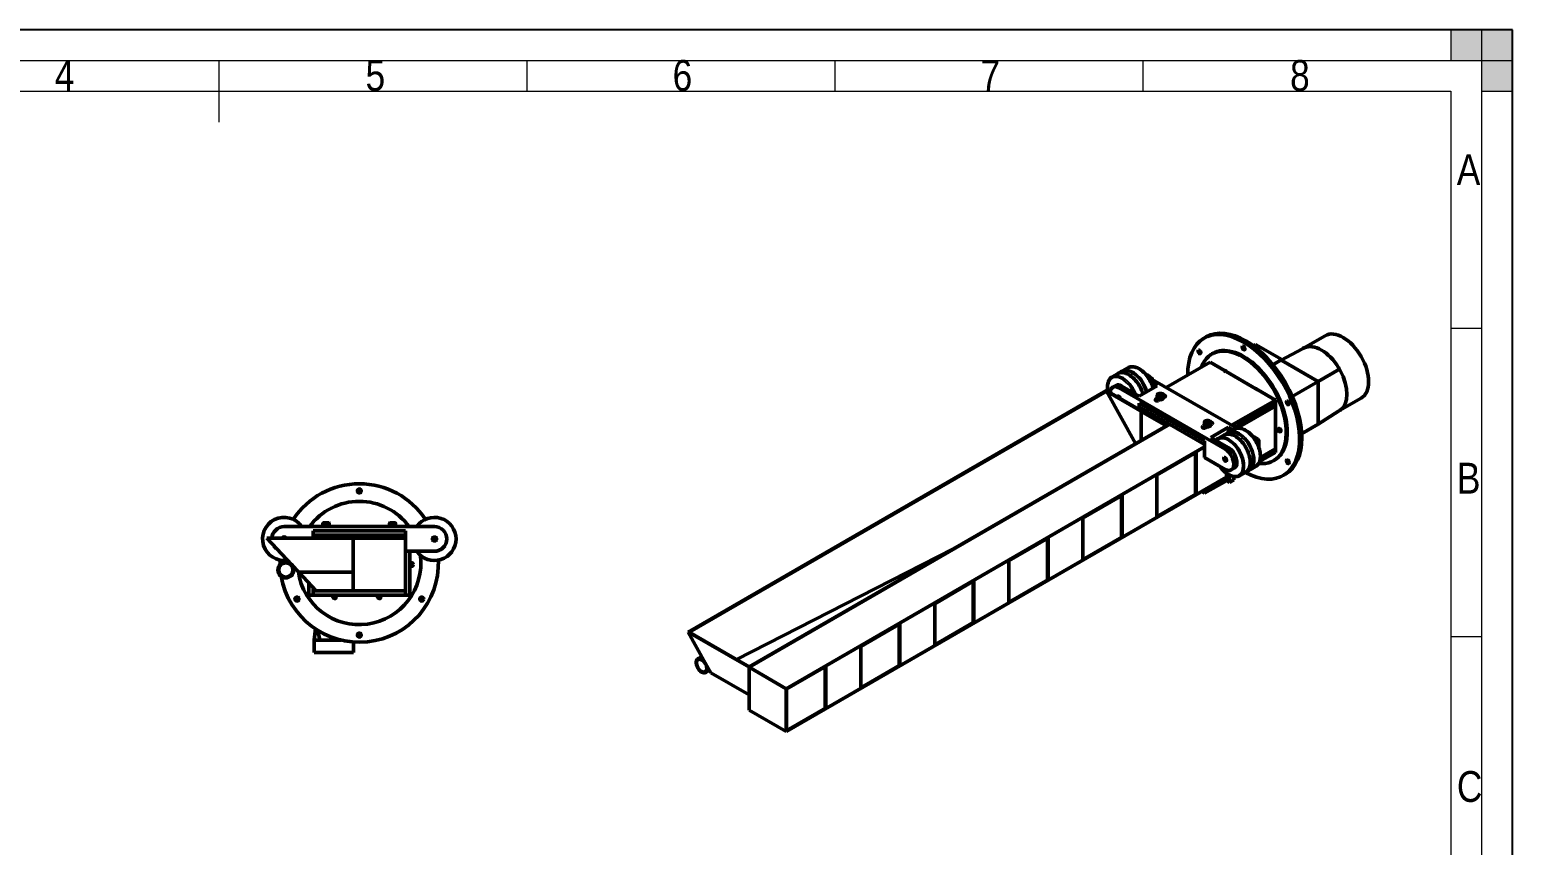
# Model space of a CAD drawing. Header units: millimetres. Extents: x 0 to 4200, y 0 to 2970.
# Drawn here: x 1793 to 4200, y 1647 to 2970 of the extents above; entities that cross this region are included whole.
import ezdxf

# ---------------------------------------------------------------- set-up
doc = ezdxf.new("R2010")
doc.units = ezdxf.units.MM
doc.header["$LTSCALE"] = 10
doc.layers.add('Co ban', color=7, linetype='Continuous', lineweight=50)
doc.layers.add('Symbol (ANSI)', color=7, linetype='Continuous', lineweight=25)
for name, color, linetype, lineweight, true_color in [('Khung ban ve', 5, 'Continuous', 15, 0x0000ff), ('Lien manh', 7, 'Continuous', 25, 0x020305), ('Manh khung ten', 7, 'Continuous', 15, 0x994c4c), ('Net chu', 30, 'Continuous', 15, 0xff7f00), ('THIN', 5, 'Continuous', 15, 0x0000ff)]:
    doc.layers.add(name, color=color, linetype=linetype, lineweight=lineweight, true_color=true_color)
doc.styles.add('Linh_50', font='')
doc.styles.add('StandardAM_ANSI', font='')
doc.styles.get('Linh_50').set_extended_font_data('VNI-Helve-Condense')
doc.styles.get('StandardAM_ANSI').set_extended_font_data('VNI-Helve-Condense')
doc.dimstyles.new('Default - mm (ANSI)$7', dxfattribs={"dimscale": 10, "dimtxt": 5, "dimasz": 2, "dimexe": 2, "dimexo": 0.5, "dimgap": 0.8, "dimtad": 1, "dimtoh": 1, "dimdec": 0, "dimrnd": 1e-08, "dimzin": 4, "dimdsep": 46, "dimtxsty": 'StandardAM_ANSI', "dimcen": 0.09, "dimdle": 10, "dimclrd": 256, "dimclre": 256, "dimclrt": 256, "dimadec": 1, "dimazin": 1, "dimtfac": 0.61, "dimtofl": 0, "dimtmove": 0, "dimatfit": 3, "dimldrblk": 'DOT', "dimfxl": 1, "dimtolj": 1, "dimtzin": 4, "dimlwd": -1, "dimlwe": -1, "dimarcsym": 0})

# ---------------------------------------------------------------- blocks, each defined once
blk = doc.blocks.new('Borders A3_Thuong')
at = {"layer": 'THIN'}
for points in [[(420, 292), (420, 297), (410, 297), (410, 292)], [(420, 297), (415, 297), (415, 287), (420, 287)]]:
    blk.add_hatch(color=256, dxfattribs=at).paths.add_polyline_path(points)
at = {"layer": 'Khung ban ve'}
for p, q in [((210, 292), (210, 282)), ((20, 287), (410, 287)), ((410, 287), (410, 10))]:
    blk.add_line(p, q, dxfattribs=at)
at = {"layer": 'Manh khung ten', "lineweight": 25}
for p, q in [((420, 297), (0, 297)), ((420, 0), (420, 297))]:
    blk.add_line(p, q, dxfattribs=at)
at = {"layer": 'Manh khung ten'}
for p, q in [((0, 297), (420, 297)), ((420, 297), (420, 0)), ((15, 292), (415, 292)), ((260, 292), (260, 287)), ((310, 292), (310, 287)), ((360, 292), (360, 287)), ((415, 292), (415, 5)), ((414.97, 248.54), (409.98, 248.54)), ((414.98, 198.5), (410, 198.5))]:
    blk.add_line(p, q, dxfattribs=at)
at = {"layer": 'THIN'}
for p, q in [((420, 297), (410, 297)), ((410, 297), (410, 292)), ((420, 297), (415, 297)), ((415, 297), (415, 287)), ((420, 292), (420, 297)), ((420, 287), (420, 297)), ((410, 292), (420, 292)), ((415, 287), (420, 287))]:
    blk.add_line(p, q, dxfattribs=at)
at = {"layer": 'Net chu', "style": 'Linh_50'}
for s, p in [('4', (183.38, 287.08)), ('5', (233.84, 287.08)), ('6', (283.69, 287.08)), ('7', (333.67, 287.08)), ('8', (383.92, 287.08)), ('A', (410.98, 271.79)), ('B', (411, 221.75)), ('C', (411, 171.75))]:
    blk.add_text(s, height=5, dxfattribs=at).set_placement(p)
blk = doc.blocks.new('_Dot')
at = {"color": 0, "linetype": 'ByBlock', "lineweight": -2}
blk.add_line((-0.5, 0), (-1, 0), dxfattribs=at)
at = {"color": 0, "linetype": 'ByBlock', "const_width": 0.5}
blk.add_lwpolyline([(-0.25, 0, 1), (0.25, 0, 1)], format="xyb", close=True, dxfattribs=at)

msp = doc.modelspace()

# ---------------------------------------------------------------- linework, layer by layer
at = {"layer": 'Co ban'}
for p, q in [((3699.5, 2469.6), (3703, 2471.6)), ((3779.5, 2457.2), (3783.2, 2459.3)), ((3783.2, 2459.3), (3825.6, 2434.8)), ((3860.9, 2453.4), (3896.1, 2473.7)), ((3712.3, 2444.1), (3713.8, 2444.9)), ((3811.4, 2426.6), (3825.6, 2434.8)), ((3811.4, 2426.6), (3824.6, 2434.2)), ((3824.6, 2434.2), (3859.5, 2452.6)), ((3824.6, 2434.2), (3825.6, 2433.6)), ((3825.6, 2434.8), (3825.6, 2434.8)), ((3825.6, 2433.6), (3883.6, 2400.1)), ((3559.1, 2412), (3550.6, 2407.1)), ((3567.2, 2416.7), (3575.7, 2421.6)), ((3605.9, 2410), (3605.7, 2409.9)), ((3605.9, 2409.7), (3606.6, 2410.1)), ((3752.5, 2323.5), (3608, 2407)), ((3608.4, 2409.5), (3615.3, 2403.7)), ((3709.3, 2430.6), (3638.2, 2389.5)), ((3709.3, 2430.6), (3732.5, 2417.2)), ((3732.6, 2417.2), (3732.3, 2417.1)), ((3735.6, 2415.4), (3783.7, 2387.6)), ((3884.7, 2399.5), (3919.2, 2419.5)), ((2862.2, 1992.9), (3541, 2384.8)), ((2863.9, 1992.8), (3541.3, 2383.9)), ((3541, 2384.8), (3597.6, 2352.2)), ((3588.5, 2298.7), (3541.3, 2383.9)), ((3541.3, 2383.9), (3638.6, 2327.7)), ((3551.2, 2390.1), (3556.1, 2393)), ((3561.2, 2389.1), (3733.7, 2289.5)), ((3566.1, 2392), (3594.4, 2375.6)), ((3594.4, 2375.6), (3623.4, 2392.4)), ((3623.4, 2392.4), (3613.3, 2398.2)), ((3783.8, 2387.6), (3783.6, 2387.5)), ((3786.9, 2385.8), (3815.4, 2369.3)), ((3842.7, 2375.3), (3884.7, 2399.5)), ((3883.6, 2400.1), (3884.7, 2399.5)), ((3884.7, 2399.5), (3884.7, 2398.3)), ((3884.7, 2398.3), (3884.7, 2331.4)), ((3594.4, 2364.2), (3594.4, 2358.5)), ((3700.5, 2303), (3594.4, 2364.2)), ((3594.4, 2364.2), (3594.4, 2354)), ((3594.4, 2364.2), (3700.5, 2303)), ((3621.3, 2370.7), (3623.7, 2372.2)), ((3623.7, 2377.1), (3623.7, 2372.6)), ((3628, 2369.7), (3625.5, 2368.3)), ((3625.7, 2370.3), (3625.7, 2368.4)), ((3626.6, 2378.6), (3626.6, 2376.4)), ((3629.3, 2379.1), (3629.3, 2376.9)), ((3633.7, 2377.1), (3633.7, 2372.6)), ((3636.1, 2374.4), (3633.7, 2373)), ((3815.4, 2369.3), (3744.3, 2328.3)), ((3815.4, 2363.6), (3749.3, 2325.4)), ((3753.2, 2323.6), (3815.4, 2359.5)), ((3815.4, 2369.3), (3815.4, 2363.6)), ((3815.4, 2363.6), (3815.4, 2290.1)), ((3919.4, 2352.1), (3954.6, 2372.3)), ((3594.4, 2358.5), (3700.5, 2297.3)), ((3597.6, 2352.2), (3601.5, 2354.4)), ((3597.6, 2304), (3597.6, 2350.5)), ((3597.6, 2350.5), (3637.9, 2327.3)), ((3703.8, 2334.9), (3703.8, 2332.6)), ((3706.7, 2334.8), (3706.7, 2332.5)), ((3884.7, 2330.1), (3918, 2351.2)), ((2961.2, 1935.8), (3643.9, 2329.9)), ((2961.2, 1935.8), (3643.9, 2329.9)), ((3638.6, 2327.7), (2961.2, 1936.6)), ((3697.6, 2326.7), (3700.1, 2328.1)), ((3700.1, 2333), (3700.1, 2328.5)), ((3704.4, 2325.6), (3701.9, 2324.2)), ((3702.1, 2326.2), (3702.1, 2324.3)), ((3710.1, 2333), (3710.1, 2328.5)), ((3712.5, 2330.3), (3710.1, 2328.9)), ((3710.4, 2308.7), (3739.4, 2325.4)), ((3731.6, 2312.4), (3723.1, 2307.5)), ((3739.4, 2325.4), (3746.8, 2321.1)), ((3739.4, 2316.9), (3739.4, 2325.4)), ((3739.7, 2317.1), (3748.2, 2322)), ((3820.1, 2321.3), (3820.1, 2321.8)), ((3820.9, 2323.3), (3820.7, 2323.2)), ((3821.7, 2318.4), (3822.2, 2318.1)), ((3823.9, 2318.1), (3823.7, 2318)), ((3884.7, 2330.1), (3858, 2314.7)), ((3884.7, 2331.4), (3884.7, 2330.1)), ((3021.3, 1901.1), (3700.5, 2293.2)), ((3700.5, 2297.3), (3700.5, 2303)), ((3700.5, 2303), (3700.5, 2276)), ((3738.7, 2292.4), (3710.4, 2308.7)), ((3779.7, 2309.9), (3786.7, 2305.8)), ((3787.2, 2304.8), (3783.6, 2302.7)), ((3784.2, 2301.6), (3787.8, 2303.7)), ((3788.5, 2302.8), (3788.5, 2294.6)), ((3815.4, 2290.1), (3791, 2276)), ((3815.4, 2290.1), (3791, 2276)), ((3815.4, 2290.1), (3815.4, 2284.4)), ((3623, 2247.3), (3686.7, 2284)), ((3685.6, 2217.7), (3685.6, 2283.4)), ((3686.7, 2284), (3686.7, 2217)), ((3700.5, 2276), (3733.7, 2256.8)), ((3815.4, 2284.4), (3789.7, 2269.6)), ((3812.3, 2270.9), (3813.8, 2271.7)), ((3735.8, 2244.2), (3021.3, 1831.7)), ((3623, 2180.3), (3623, 2247.3)), ((3735.8, 2244.2), (3700.5, 2223.8)), ((3735.8, 2238.5), (3700.5, 2218.1)), ((3735.8, 2244.2), (3735.8, 2251)), ((3735.8, 2238.5), (3735.8, 2244.2)), ((3735.8, 2238.5), (3740.8, 2235.6)), ((3740.8, 2235.6), (3740.8, 2247.8)), ((3740.8, 2235.6), (3747.8, 2239.7)), ((3748.7, 2258.7), (3743.7, 2255.9)), ((3747.8, 2245.3), (3747.8, 2239.7)), ((3766.6, 2251.7), (3758.1, 2246.8)), ((3774.7, 2256.4), (3783.2, 2261.3)), ((3828, 2247), (3831.5, 2249.1)), ((3502.8, 2177.9), (3566.5, 2214.6)), ((3566.5, 2214.6), (3566.5, 2147.6)), ((3686.7, 2217), (3623, 2180.3)), ((3686.7, 2217), (3685.6, 2217.7)), ((3700.5, 2218.1), (3695.5, 2220.9)), ((3700.5, 2223.8), (3700.5, 2218.1)), ((3565.4, 2148.3), (3565.4, 2214)), ((2269.3, 2169.5), (2269.3, 2164)), ((2269.8, 2170), (2278.8, 2170)), ((2279.3, 2169.5), (2279.3, 2164)), ((2377.3, 2169.5), (2377.3, 2164)), ((2377.8, 2170), (2386.8, 2170)), ((2387.3, 2169.5), (2387.3, 2164)), ((3502.8, 2110.9), (3502.8, 2177.9)), ((2178.3, 2145), (2318.3, 2145)), ((2218.3, 2102.5), (2178.3, 2145)), ((2206.3, 2164), (2450.3, 2164)), ((2253.3, 2157), (2253.3, 2150)), ((2403.3, 2157), (2253.3, 2157)), ((2253.3, 2157), (2253.3, 2145)), ((2253.3, 2157), (2403.3, 2157)), ((2253.3, 2150), (2403.3, 2150)), ((2318.3, 2145), (2318.3, 2150)), ((2318.3, 2150), (2318.3, 2145)), ((2318.3, 2145), (2318.3, 2090)), ((2403.3, 2145), (2318.3, 2145)), ((2318.3, 2145), (2318.3, 2060)), ((2403.3, 2150), (2403.3, 2157)), ((2403.3, 2157), (2403.3, 2145)), ((2403.3, 2060), (2403.3, 2145)), ((3382.6, 2108.5), (3446.3, 2145.2)), ((3445.2, 2078.9), (3445.2, 2144.6)), ((3446.3, 2145.2), (3446.3, 2078.2)), ((3566.5, 2147.6), (3502.8, 2110.9)), ((3566.5, 2147.6), (3565.4, 2148.3)), ((2403.3, 2124), (2450.3, 2124)), ((2410.3, 2053), (2410.3, 2124)), ((2940.4, 1948.6), (3292.3, 2127.8)), ((2230.1, 2090), (2218.3, 2102.5)), ((3382.6, 2041.5), (3382.6, 2108.5)), ((2258.3, 2060), (2230.1, 2090)), ((2230.1, 2090), (2318.3, 2090)), ((2246.3, 2053), (2246.3, 2072.7)), ((3262.4, 2039), (3326.1, 2075.8)), ((3325, 2009.4), (3325, 2075.2)), ((3326.1, 2075.8), (3326.1, 2008.8)), ((3446.3, 2078.2), (3382.6, 2041.5)), ((3446.3, 2078.2), (3445.2, 2078.9)), ((2246.3, 2053), (2253.3, 2053)), ((2253.3, 2060), (2253.3, 2065.3)), ((2253.3, 2053), (2253.3, 2060)), ((2253.3, 2060), (2258.3, 2060)), ((2403.3, 2053), (2253.3, 2053)), ((2318.3, 2060), (2258.3, 2060)), ((2318.3, 2060), (2403.3, 2060)), ((2403.3, 2060), (2403.3, 2053)), ((2403.3, 2053), (2410.3, 2053)), ((3262.4, 1972.1), (3262.4, 2039)), ((2254.8, 1980), (2256.9, 1998.1)), ((3142.2, 1969.6), (3205.8, 2006.4)), ((3204.8, 1940), (3204.8, 2005.8)), ((3205.8, 2006.4), (3205.8, 1939.4)), ((3326.1, 2008.8), (3262.4, 1972.1)), ((3326.1, 2008.8), (3325, 2009.4)), ((2256.8, 1980), (2254.8, 1980)), ((2254.8, 1980), (2254.8, 1960)), ((2264.2, 1980), (2256.8, 1980)), ((2261.2, 1995.4), (2264.2, 1980)), ((2280.9, 1980), (2264.2, 1980)), ((2290.6, 1980), (2280.9, 1980)), ((2298.5, 1980), (2290.6, 1980)), ((2318.8, 1976.8), (2318.8, 1960)), ((2862.2, 1992.9), (2961.2, 1935.8)), ((2890.5, 1941.9), (2862.2, 1992.9)), ((2961.2, 1936.6), (2863.9, 1992.8)), ((2254.8, 1960), (2318.8, 1960)), ((2877.5, 1949.6), (2884.1, 1953.4)), ((3142.2, 1902.7), (3142.2, 1969.6)), ((2890.3, 1927.5), (2896.5, 1931.1)), ((2898.8, 1926.9), (2890.5, 1941.9)), ((2898.8, 1926.9), (2961.2, 1890.9)), ((2961.2, 1935.8), (2961.2, 1890.9)), ((3021.3, 1901.1), (2961.2, 1935.8)), ((2961.2, 1935.8), (2961.2, 1866.4)), ((3022, 1900.2), (3085.6, 1937)), ((3084.6, 1870.6), (3084.6, 1936.4)), ((3085.6, 1937), (3085.6, 1870)), ((3205.8, 1939.4), (3142.2, 1902.7)), ((3205.8, 1939.4), (3204.8, 1940)), ((3021.3, 1831.7), (3021.3, 1901.1)), ((3022, 1833.3), (3022, 1900.2)), ((2961.2, 1866.4), (3021.3, 1831.7)), ((3085.6, 1870), (3022, 1833.3)), ((3085.6, 1870), (3084.6, 1870.6))]:
    msp.add_line(p, q, dxfattribs=at)
for centre, radius in [((2328.3, 2222), 3.25), ((2450.3, 2144), 3.35), ((2209, 2093.7), 12.8), ((2209, 2093.7), 11.8), ((2209, 2093.7), 11.5), ((2413.3, 2102.5), 3), ((2413.3, 2102.5), 2.39), ((2227, 2046.5), 3.25), ((2288.3, 2050), 3), ((2288.3, 2050), 2.39), ((2360.8, 2050), 3), ((2360.8, 2050), 2.39), ((2429.6, 2046.5), 3.25), ((2328.3, 1988), 3.25)]:
    msp.add_circle(centre, radius, dxfattribs=at)
for centre, radius, start, end in [((2328.3, 2105), 128.5, 33.4067, 146.5933), ((2328.3, 2105), 100, 36.157, 143.843), ((2206.3, 2144), 35, 34.8499, 279.0023), ((2269.8, 2169.5), 0.5, 90, 180), ((2278.8, 2169.5), 0.5, 0, 90), ((2377.8, 2169.5), 0.5, 90, 180), ((2386.8, 2169.5), 0.5, 0, 90), ((2450.3, 2144), 35, 214.8499, 145.1501), ((2206.3, 2144), 20, 90, 177.134), ((2206.3, 2144), 3.35, 17.368, 162.632), ((2450.3, 2144), 20, 270, 90), ((2206.3, 2144), 20, 213.3985, 233.1301), ((2328.3, 2105), 128.5, 177.9514, 181.0718), ((2328.3, 2105), 128.5, 181.7283, 181.9021), ((2328.3, 2105), 128.5, 189.6926, 2.0486), ((2328.3, 2105), 100, 188.1647, 7.1366), ((2328.3, 2105), 128.5, 188.8623, 189.0362)]:
    msp.add_arc(centre, radius, start, end, dxfattribs=at)
for centre, major_axis, start_param, end_param in [((3763.8, 2358.3), (-64.2, 111.3), 2.387807, 7.08019), ((3767.3, 2360.3), (-64.2, 111.3), 3.141593, 6.283185), ((3925.3, 2423), (-29.2, 50.7), 3.141593, 6.283185), ((3762.3, 2357.5), (50, -86.6), 5.873684, 9.880313), ((3763.8, 2358.3), (50, -86.6), 0, 3.141593), ((3890, 2402.6), (-29.2, 50.7), 4.754733, 6.240841), ((3890, 2402.6), (-29.2, 50.7), 6.240841, 6.268448), ((3610, 2401), (-5, 8.66), 5.992575, 6.117902), ((3733.8, 2414.5), (-1.5, 2.6), 4.656718, 6.338856), ((3733.4, 2414.2), (-1.19, 2.07), 4.920653, 6.074921), ((3890, 2402.6), (-29.3, 50.7), 4.712389, 4.754733), ((3890, 2402.6), (-29.2, 50.7), 4.670045, 4.712389), ((3890, 2402.6), (29.2, -50.7), 0.042344, 1.528452), ((3561.2, 2372.8), (-10, 17.3), 5.497787, 7.043581), ((3566.1, 2375.6), (-10, 17.3), 5.497787, 6.283185), ((3610.7, 2401.4), (-4.5, 7.79), 4.516022, 4.684155), ((3785.1, 2384.9), (-1.5, 2.6), 4.656718, 6.338856), ((3784.6, 2384.6), (-1.19, 2.07), 4.920653, 6.074921), ((3561.2, 2372.8), (-1.67, 2.9), 4.076804, 6.91877), ((3623.4, 2369.5), (-3, 0), 5.497787, 8.63938), ((3628.7, 2372.6), (5, 0), 3.141593, 6.283185), ((3628.7, 2377.5), (-2.89, 0), 5.541309, 6.588506), ((3628.7, 2377.5), (-2.89, 0), 0.305321, 1.352518), ((3628.7, 2377.5), (2.89, 0), 1.352518, 2.399716), ((3628.7, 2377.5), (-2.89, 0), 1.352518, 2.399716), ((3628.7, 2377.5), (2.89, 0), 0.305321, 1.352518), ((3628.7, 2377.5), (2.89, 0), 5.541309, 6.588506), ((3634, 2375.6), (3, 0), 5.497787, 7.962468), ((3705.1, 2333.4), (-2.89, 0), 5.163441, 6.210639), ((3705.1, 2333.4), (2.89, 0), 0.974651, 2.021849), ((3705.1, 2333.4), (2.89, 0), 6.210639, 7.257837), ((3890, 2402.6), (29.3, -50.7), 0.014737, 0.042344), ((3699.8, 2325.4), (-3, 0), 5.497787, 8.63938), ((3705.1, 2328.5), (5, 0), 3.141593, 6.283185), ((3705.1, 2333.4), (-2.89, 0), 6.210639, 7.257837), ((3705.1, 2333.4), (-2.89, 0), 0.974651, 2.021849), ((3705.1, 2333.4), (2.89, 0), 5.163441, 6.210639), ((3710.4, 2331.6), (3, 0), 5.497787, 7.962468), ((3822.2, 2320.6), (1.5, -2.6), 5.497787, 10.210176), ((3733.7, 2273.2), (10, -17.3), 5.497787, 8.63938), ((3738.7, 2276), (10, -17.3), 0, 2.356194), ((3783.2, 2301.8), (-4.5, 7.79), 4.512676, 4.912102), ((3782.5, 2301.3), (5, -8.66), 1.508132, 1.63346)]:
    msp.add_ellipse(centre, major_axis=major_axis, ratio=0.57735, start_param=start_param, end_param=end_param, dxfattribs=at)
for centre, major_axis in [((3763.8, 2453.8), (-1.62, 2.81)), ((3692.1, 2447.4), (-1.62, 2.81)), ((3835.4, 2364.7), (-1.62, 2.81)), ((3821.7, 2320.3), (1.19, -2.07)), ((3733.7, 2273.2), (-1.67, 2.9)), ((3835.4, 2269.2), (-1.62, 2.81)), ((2883.9, 1938.5), (-6.4, 11)), ((2883.9, 1938.5), (-5.9, 10.2))]:
    msp.add_ellipse(centre, major_axis=major_axis, ratio=0.57735, dxfattribs=at)
for points in [[(3859.5, 2452.6), (3860, 2452.9), (3860.6, 2453.2), (3861.2, 2453.5)], [(3567.2, 2416.7), (3565.8, 2415.9), (3564.6, 2414.8), (3563.5, 2413.6)], [(3919.7, 2352.2), (3919.1, 2351.9), (3918.6, 2351.5), (3918, 2351.2)], [(3739.7, 2317.1), (3738.3, 2316.3), (3737.1, 2315.2), (3736.1, 2314)], [(3723.1, 2307.5), (3721.5, 2306.5), (3720.1, 2305.3), (3719, 2303.7)], [(3770.2, 2254.8), (3771.8, 2255.1), (3773.3, 2255.6), (3774.7, 2256.4)]]:
    msp.add_open_spline(points, degree=3, dxfattribs=at)
for points, knots in [([(3550.6, 2407.1), (3548.7, 2406), (3547.1, 2404.4), (3544.6, 2400.5), (3543.7, 2398.1), (3542.7, 2392.7), (3542.6, 2389.5), (3543.1, 2385.3), (3543.2, 2384.4), (3543.4, 2383.5)], [0.785398, 0.785398, 0.785398, 0.785398, 1.073514, 1.073514, 1.379588, 1.379588, 1.706203, 1.706203, 1.797761, 1.797761, 1.797761, 1.797761]), ([(3559.1, 2412), (3560.9, 2413.1), (3563.1, 2413.7), (3567.7, 2413.9), (3570.2, 2413.5), (3575.5, 2411.6), (3578.2, 2410.1), (3583.6, 2406.2), (3586.1, 2403.8), (3590.9, 2398.3), (3593.1, 2395.2), (3596.8, 2388.7), (3598.3, 2385.3), (3599.8, 2381), (3600.1, 2380), (3600.3, 2379.1)], [5.497787, 5.497787, 5.497787, 5.497787, 5.785903, 5.785903, 6.091977, 6.091977, 6.418592, 6.418592, 6.748213, 6.748213, 7.076255, 7.076255, 7.403591, 7.403591, 7.494539, 7.494539, 7.494539, 7.494539]), ([(3575.7, 2421.6), (3577.5, 2422.7), (3579.7, 2423.3), (3584.3, 2423.5), (3586.9, 2423.1), (3592.1, 2421.2), (3594.9, 2419.7), (3600.2, 2415.8), (3602.8, 2413.4), (3607.5, 2407.9), (3609.7, 2404.8), (3613.4, 2398.3), (3614.9, 2394.9), (3616.4, 2390.6), (3616.7, 2389.6), (3616.9, 2388.7)], [5.497787, 5.497787, 5.497787, 5.497787, 5.785903, 5.785903, 6.091977, 6.091977, 6.418592, 6.418592, 6.748213, 6.748213, 7.076255, 7.076255, 7.403591, 7.403591, 7.494539, 7.494539, 7.494539, 7.494539]), ([(3623.7, 2377.1), (3623.7, 2377.4), (3623.8, 2377.7), (3624.1, 2378.3), (3624.3, 2378.6), (3624.9, 2379.1), (3625.2, 2379.4), (3626.1, 2379.8), (3626.6, 2379.9), (3627.6, 2380.1), (3628.1, 2380.2), (3629.2, 2380.2), (3629.7, 2380.1), (3630.7, 2379.9), (3631.2, 2379.8), (3632.1, 2379.4), (3632.5, 2379.1), (3633.1, 2378.6), (3633.4, 2378.3), (3633.6, 2377.6), (3633.7, 2377.4), (3633.7, 2377.1)], [1.876117, 1.876117, 1.876117, 1.876117, 2.145437, 2.145437, 2.438025, 2.438025, 2.766239, 2.766239, 3.10336, 3.10336, 3.438022, 3.438022, 3.771275, 3.771275, 4.105791, 4.105791, 4.442858, 4.442858, 4.771995, 4.771995, 5.01771, 5.01771, 5.01771, 5.01771]), ([(3700.1, 2333), (3700.1, 2333.3), (3700.1, 2333.6), (3700.4, 2334.2), (3700.6, 2334.5), (3701.2, 2335), (3701.6, 2335.3), (3702.5, 2335.7), (3702.9, 2335.8), (3704, 2336), (3704.5, 2336.1), (3705.6, 2336.1), (3706.1, 2336), (3707.1, 2335.8), (3707.6, 2335.7), (3708.5, 2335.3), (3708.9, 2335.1), (3709.5, 2334.5), (3709.7, 2334.2), (3710, 2333.6), (3710.1, 2333.3), (3710.1, 2333)], [3.592645, 3.592645, 3.592645, 3.592645, 3.861965, 3.861965, 4.154553, 4.154553, 4.482767, 4.482767, 4.819888, 4.819888, 5.154549, 5.154549, 5.487803, 5.487803, 5.822319, 5.822319, 6.159386, 6.159386, 6.488523, 6.488523, 6.734238, 6.734238, 6.734238, 6.734238]), ([(3731.6, 2312.4), (3733.5, 2313.4), (3735.6, 2314.1), (3740.3, 2314.3), (3742.8, 2313.9), (3748, 2312), (3750.8, 2310.5), (3756.1, 2306.6), (3758.7, 2304.2), (3763.4, 2298.7), (3765.6, 2295.6), (3769.3, 2289.1), (3770.8, 2285.7), (3773.1, 2278.9), (3773.9, 2275.4), (3774.6, 2268.9), (3774.5, 2265.8), (3773.3, 2260.1), (3772.3, 2257.6), (3769.6, 2254), (3768.2, 2252.7), (3766.6, 2251.7)], [3.632205, 3.632205, 3.632205, 3.632205, 3.920321, 3.920321, 4.226395, 4.226395, 4.55301, 4.55301, 4.882631, 4.882631, 5.210673, 5.210673, 5.538009, 5.538009, 5.866115, 5.866115, 6.195775, 6.195775, 6.52185, 6.52185, 6.773798, 6.773798, 6.773798, 6.773798]), ([(3748.2, 2322), (3750.1, 2323), (3752.2, 2323.6), (3756.9, 2323.9), (3759.4, 2323.5), (3764.6, 2321.6), (3767.4, 2320.1), (3772.7, 2316.2), (3775.3, 2313.8), (3780, 2308.3), (3782.2, 2305.2), (3785.9, 2298.7), (3787.5, 2295.3), (3789.8, 2288.5), (3790.5, 2285), (3791.2, 2278.5), (3791.1, 2275.3), (3789.9, 2269.7), (3788.9, 2267.2), (3786.3, 2263.6), (3784.8, 2262.3), (3783.2, 2261.3)], [3.632205, 3.632205, 3.632205, 3.632205, 3.920321, 3.920321, 4.226395, 4.226395, 4.55301, 4.55301, 4.882631, 4.882631, 5.210673, 5.210673, 5.538009, 5.538009, 5.866115, 5.866115, 6.195775, 6.195775, 6.52185, 6.52185, 6.773798, 6.773798, 6.773798, 6.773798]), ([(3725.7, 2261.5), (3726.8, 2260.1), (3727.8, 2258.7), (3731.3, 2254.7), (3733.9, 2252.4), (3739.3, 2248.5), (3742, 2247), (3747.5, 2245.2), (3750.2, 2244.9), (3754.6, 2245.3), (3756.5, 2245.9), (3758.1, 2246.8)], [4.403375, 4.403375, 4.403375, 4.403375, 4.556784, 4.556784, 4.88489, 4.88489, 5.21455, 5.21455, 5.540625, 5.540625, 5.792573, 5.792573, 5.792573, 5.792573])]:
    msp.add_open_spline(points, degree=3, knots=knots, dxfattribs=at)
for points, weights in [([(3606.6, 2410.1), (3607.6, 2409.8), (3608.4, 2409.5)], [1, 1.00374358632, 1]), ([(3615.3, 2403.7), (3615.5, 2403.2), (3615.7, 2402.6)], [1, 1.00327733265, 1.00081636605]), ([(3625.9, 2377), (3626.1, 2377.1), (3626.3, 2377.5)], [1, 1.0379548493, 1]), ([(3626.8, 2376.2), (3626.4, 2376.5), (3625.9, 2377)], [1.01250112609, 1.0300636083, 1]), ([(3626.3, 2377.5), (3626.4, 2377.9), (3626.6, 2378.6)], [1, 1.0379548493, 1]), ([(3626.6, 2378.6), (3627.3, 2378.4), (3627.9, 2378.5)], [1, 1.0379548493, 1]), ([(3626.6, 2376.3), (3627.3, 2376.3), (3627.9, 2376.4)], [1.86611789176, 1.99856768941, 1.99856768941]), ([(3627.9, 2378.5), (3628.6, 2378.7), (3629.3, 2379.1)], [1, 1.0379548493, 1]), ([(3627.9, 2376.4), (3628.6, 2376.5), (3629.3, 2376.9)], [1.99856768941, 1.99856768941, 1.85507698523]), ([(3629.3, 2379.1), (3629.9, 2378.5), (3630.4, 2378.2)], [1, 1.0379548493, 1]), ([(3629.3, 2376.9), (3629.9, 2376.4), (3630.4, 2376.1)], [1.85507698523, 1.99336147145, 1.99837879421]), ([(3630.4, 2378.2), (3630.9, 2378), (3631.5, 2378)], [1, 1.0379548493, 1]), ([(3630.8, 2376.4), (3630.8, 2376.3), (3630.7, 2376.3)], [1, 1.00266273925, 1.00495186719]), ([(3631.1, 2376.9), (3631, 2376.5), (3630.8, 2376.4)], [1, 1.0379548493, 1]), ([(3631.5, 2378), (3631.3, 2377.2), (3631.1, 2376.9)], [1, 1.0379548493, 1]), ([(3703, 2333.9), (3703.4, 2334.2), (3703.8, 2334.9)], [1, 1.0379548493, 1]), ([(3703.8, 2334.9), (3704.6, 2334.5), (3705.2, 2334.5)], [1, 1.0379548493, 1]), ([(3705.2, 2334.5), (3705.9, 2334.5), (3706.7, 2334.8)], [1, 1.0379548493, 1]), ([(3706.7, 2334.8), (3707, 2334.1), (3707.3, 2333.7)], [1, 1.0379548493, 1]), ([(3702.2, 2333.5), (3702.6, 2333.6), (3703, 2333.9)], [1, 1.0379548493, 1]), ([(3702.8, 2332.4), (3702.5, 2332.8), (3702.2, 2333.5)], [1, 1.0379548493, 1]), ([(3703.1, 2332.2), (3703, 2332.3), (3702.8, 2332.4)], [1.01895111307, 1.01968405466, 1]), ([(3703.3, 2332.1), (3703.6, 2332.3), (3703.8, 2332.6)], [1.97227977341, 1.93715049656, 1.85507698523]), ([(3703.8, 2332.6), (3704.6, 2332.4), (3705.2, 2332.4)], [1.85507698523, 1.99856768941, 1.99856768941]), ([(3705.2, 2332.4), (3705.9, 2332.4), (3706.7, 2332.5)], [1.99856768941, 1.99856768941, 1.85507698523]), ([(3706.7, 2332.5), (3706.8, 2332.3), (3706.9, 2332.1)], [1.85507698523, 1.90512520819, 1.9377170765]), ([(3707.1, 2332.3), (3707.1, 2332.2), (3707, 2332.1)], [1, 1.00815404161, 1.0128045312]), ([(3707.9, 2333.3), (3707.5, 2332.6), (3707.1, 2332.3)], [1, 1.0379548493, 1]), ([(3707.3, 2333.7), (3707.6, 2333.4), (3707.9, 2333.3)], [1, 1.0379548493, 1]), ([(3778.4, 2310.1), (3779.1, 2310), (3779.7, 2309.9)], [1.00162231064, 1.00255515227, 1]), ([(3786.7, 2305.8), (3787, 2305.4), (3787.2, 2304.8)], [1, 1.00374358632, 1]), ([(3787.8, 2303.7), (3788.2, 2303.2), (3788.5, 2302.8)], [1, 1.00374358632, 1]), ([(3788.5, 2294.6), (3788.3, 2294.1), (3788, 2293.5)], [1, 1.00255515227, 1.00162231064])]:
    msp.add_rational_spline(points, weights, degree=2, dxfattribs=at)
at = {"layer": 'Lien manh'}
for p, q in [((3561.2, 2389.1), (3566.1, 2392)), ((3621.3, 2370.7), (3621.3, 2368.3)), ((3697.6, 2326.7), (3697.6, 2324.2)), ((3733.7, 2289.5), (3738.7, 2292.4))]:
    msp.add_line(p, q, dxfattribs=at)
for centre, major_axis, start_param, end_param in [((3568.1, 2376.8), (-17.5, 30.3), 4.442361, 6.283185), ((3576.6, 2381.7), (-17.5, 30.3), 4.296437, 6.283185), ((3583.3, 2385.5), (-16.5, 28.6), 4.269502, 6.316469), ((3584.7, 2386.4), (-17.5, 30.3), 4.296437, 6.283185), ((3593.2, 2391.3), (-17.5, 30.3), 4.296437, 6.283185), ((3566.7, 2376), (-16.5, 28.6), 4.549817, 7.290087), ((3561.2, 2372.8), (-1.5, 2.6), 4.094439, 6.901135), ((3628.7, 2377.1), (-5, 0), 0, 3.141593), ((3705.1, 2333), (-5, 0), 0, 3.141593), ((3739.2, 2276.3), (-16.5, 28.6), 1.784359, 6.445757), ((3740.6, 2277.2), (17.5, -30.3), 0, 3.141593), ((3749.1, 2282.1), (-17.5, 30.3), 3.141593, 6.283185), ((3755.8, 2285.9), (-16.5, 28.6), 3.108309, 6.316469), ((3757.2, 2286.8), (17.5, -30.3), 0, 3.141593), ((3765.7, 2291.7), (-17.5, 30.3), 3.141593, 6.283185)]:
    msp.add_ellipse(centre, major_axis=major_axis, ratio=0.57735, start_param=start_param, end_param=end_param, dxfattribs=at)
for centre, major_axis in [((3628.7, 2377.5), (-4.5, 0)), ((3705.1, 2333.4), (-4.5, 0)), ((3733.7, 2273.2), (-1.5, 2.6))]:
    msp.add_ellipse(centre, major_axis=major_axis, ratio=0.57735, dxfattribs=at)

# ---------------------------------------------------------------- block references
at = {"xscale": 10, "yscale": 10, "zscale": 10}
msp.add_blockref('Borders A3_Thuong', (0, 0), dxfattribs=at)

# ---------------------------------------------------------------- leaders
at = {"layer": 'Symbol (ANSI)', "annotation_type": 0, "has_hookline": 1, "hookline_direction": 0, "text_width": 294.7}
msp.add_leader([(1469.9, 2053), (1838, 1452), (1858, 1452)], dimstyle='Default - mm (ANSI)$7', override={"dimgap": 0, "dimtad": 1}, dxfattribs=at)

doc.saveas('drawing.dxf')
